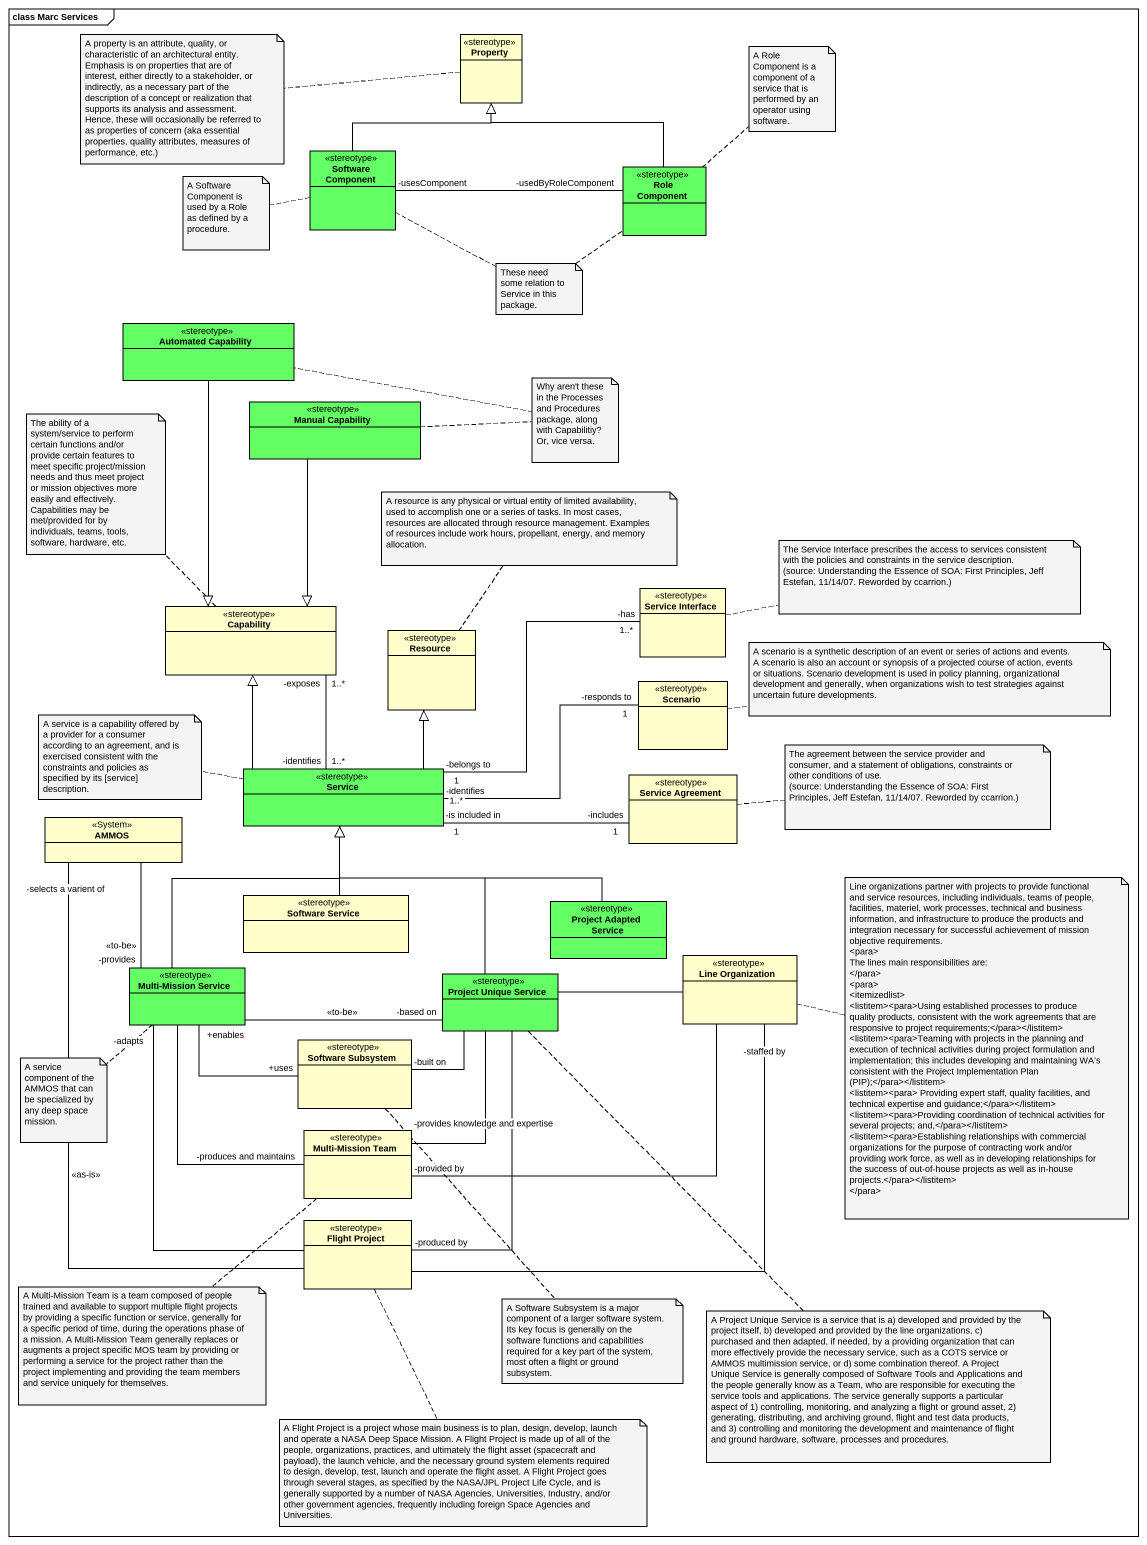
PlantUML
@startuml
mainframe class Marc Services
hide circle
hide empty members
class Property <<stereotype>>
class "Software Component" as Software_Component <<stereotype>> #64FF64
class "Role Component" as Role_Component <<stereotype>> #64FF64
class "Automated Capability" as Automated_Capability <<stereotype>> #64FF64
class "Manual Capability" as Manual_Capability <<stereotype>> #64FF64
class "Service Interface" as Service_Interface <<stereotype>>
class Capability <<stereotype>>
class Resource <<stereotype>>
class Scenario <<stereotype>>
class Service <<stereotype>> #64FF64
class "Service Agreement" as Service_Agreement <<stereotype>>
class AMMOS <<System>>
class "Software Service" as Software_Service <<stereotype>>
class "Project Adapted Service" as Project_Adapted_Service <<stereotype>> #64FF64
class "Multi-Mission Service" as Multi_Mission_Service <<stereotype>> #64FF64
class "Project Unique Service" as Project_Unique_Service <<stereotype>> #64FF64
class "Line Organization" as Line_Organization <<stereotype>>
class "Software Subsystem" as Software_Subsystem <<stereotype>>
class "Multi-Mission Team" as Multi_Mission_Team <<stereotype>>
class "Flight Project" as Flight_Project <<stereotype>>
Software_Component -up-|> Property
Role_Component -up-|> Property
Role_Component "-usedByRoleComponent" -left- "-usesComponent" Software_Component
Automated_Capability --|> Capability
Manual_Capability --|> Capability
Service_Interface "-has\n1..*" -left- "-belongs to\n1" Service
Capability "-exposes\n1..*" -- "-identifies\n1..*" Service
Scenario "-responds to\n1" -left- "-identifies\n1..*" Service
Service -up-|> Capability
Service -up-|> Resource
Service_Agreement "-includes\n1" -left- "-is included in\n1" Service
Software_Service -up-|> Service
Project_Adapted_Service -left-|> Service
Multi_Mission_Service -up-|> Service
Multi_Mission_Service "-provides\n<<to-be>>" -up- AMMOS
Multi_Mission_Service -right- "-based on" Project_Unique_Service : <<to-be>>
Multi_Mission_Service "+enables" -right- "+uses" Software_Subsystem
Multi_Mission_Service -- "-produces and maintains" Multi_Mission_Team
Multi_Mission_Service "-adapts" -- Flight_Project
Project_Unique_Service -up-|> Service
Project_Unique_Service -right- Line_Organization
Project_Unique_Service -left- "-built on" Software_Subsystem
Project_Unique_Service -- "-provides knowledge and expertise" Multi_Mission_Team
Project_Unique_Service -- "-produced by" Flight_Project
Line_Organization -left- "-provided by" Multi_Mission_Team
Flight_Project -up- "-selects a varient of" AMMOS : <<as-is>>
Flight_Project -up- "-staffed by" Line_Organization
note left of Property : A property is an attribute, quality, or characteristic of an architectural entity. Emphasis is on properties that are of interest, either directly to a stakeholder, or indirectly, as a necessary part of the description of a concept or realization that supports its analysis and assessment. Hence, these will occasionally be referred to as properties of concern (aka essential properties, quality attributes, measures of performance, etc.)
note top of Role_Component : A Role Component is a component of a service that is performed by an operator using software.
note left of Software_Component : A Software Component is used by a Role as defined by a procedure.
note as N4
  These need some relation to Service in this package.
end note
N4 .. Software_Component
N4 .. Role_Component
note as N5
  Why aren't these in the Processes and Procedures package, along with Capabilitiy? Or, vice versa.
end note
N5 .. Manual_Capability
N5 .. Automated_Capability
note top of Capability : The ability of a system/service to perform certain functions and/or provide certain features to meet specific project/mission needs and thus meet project or mission objectives more easily and effectively. Capabilities may be met/provided for by individuals, teams, tools, software, hardware, etc.
note top of Resource : A resource is any physical or virtual entity of limited availability, used to accomplish one or a series of tasks. In most cases, resources are allocated through resource management. Examples of resources include work hours, propellant, energy, and memory allocation.
note right of Service_Interface
  The Service Interface prescribes the access to services consistent with the policies and constraints in the service description.
  (source: Understanding the Essence of SOA: First Principles, Jeff Estefan, 11/14/07. Reworded by ccarrion.)
end note
note right of Scenario
  A scenario is a synthetic description of an event or series of actions and events.
  A scenario is also an account or synopsis of a projected course of action, events or situations. Scenario development is used in policy planning, organizational development and generally, when organizations wish to test strategies against uncertain future developments.
end note
note left of Service : A service is a capability offered by a provider for a consumer according to an agreement, and is exercised consistent with the constraints and policies as specified by its [service] description.
note right of Service_Agreement
  The agreement between the service provider and consumer, and a statement of obligations, constraints or other conditions of use.
  (source: Understanding the Essence of SOA: First Principles, Jeff Estefan, 11/14/07. Reworded by ccarrion.)
end note
note right of Line_Organization
  Line organizations partner with projects to provide functional and service resources, including individuals, teams of people, facilities, materiel, work processes, technical and business information, and infrastructure to produce the products and integration necessary for successful achievement of mission objective requirements.
  <para>
  The lines main responsibilities are:
  </para>
  <para>
  <itemizedlist>
  <listitem><para>Using established processes to produce quality products, consistent with the work agreements that are responsive to project requirements;</para></listitem>
  <listitem><para>Teaming with projects in the planning and execution of technical activities during project formulation and implementation; this includes developing and maintaining WA’s consistent with the Project Implementation Plan (PIP);</para></listitem>
  <listitem><para> Providing expert staff, quality facilities, and technical expertise and guidance;</para></listitem>
  <listitem><para>Providing coordination of technical activities for several projects; and,</para></listitem>
  <listitem><para>Establishing relationships with commercial organizations for the purpose of contracting work and/or providing work force, as well as in developing relationships for the success of out-of-house projects as well as in-house projects.</para></listitem>
  </para>
end note
note bottom of Multi_Mission_Service : A service component of the AMMOS that can be specialized by any deep space mission.
note bottom of Multi_Mission_Team : A Multi-Mission Team is a team composed of people trained and available to support multiple flight projects by providing a specific function or service, generally for a specific period of time, during the operations phase of a mission. A Multi-Mission Team generally replaces or augments a project specific MOS team by providing or performing a service for the project rather than the project implementing and providing the team members and service uniquely for themselves.
note bottom of Software_Subsystem : A Software Subsystem is a major component of a larger software system. Its key focus is generally on the software functions and capabilities required for a key part of the system, most often a flight or ground subsystem.
note bottom of Project_Unique_Service : A Project Unique Service is a service that is a) developed and provided by the project itself, b) developed and provided by the line organizations, c) purchased and then adapted, if needed, by a providing organization that can more effectively provide the necessary service, such as a COTS service or AMMOS multimission service, or d) some combination thereof. A Project Unique Service is generally composed of Software Tools and Applications and the people generally know as a Team, who are responsible for executing the service tools and applications. The service generally supports a particular aspect of 1) controlling, monitoring, and analyzing a flight or ground asset, 2) generating, distributing, and archiving ground, flight and test data products, and 3) controlling and monitoring the development and maintenance of flight and ground hardware, software, processes and procedures.
note bottom of Flight_Project : A Flight Project is a project whose main business is to plan, design, develop, launch and operate a NASA Deep Space Mission. A Flight Project is made up of all of the people, organizations, practices, and ultimately the flight asset (spacecraft and payload), the launch vehicle, and the necessary ground system elements required to design, develop, test, launch and operate the flight asset. A Flight Project goes through several stages, as specified by the NASA/JPL Project Life Cycle, and is generally supported by a number of NASA Agencies, Universities, Industry, and/or other government agencies, frequently including foreign Space Agencies and Universities.
@enduml
